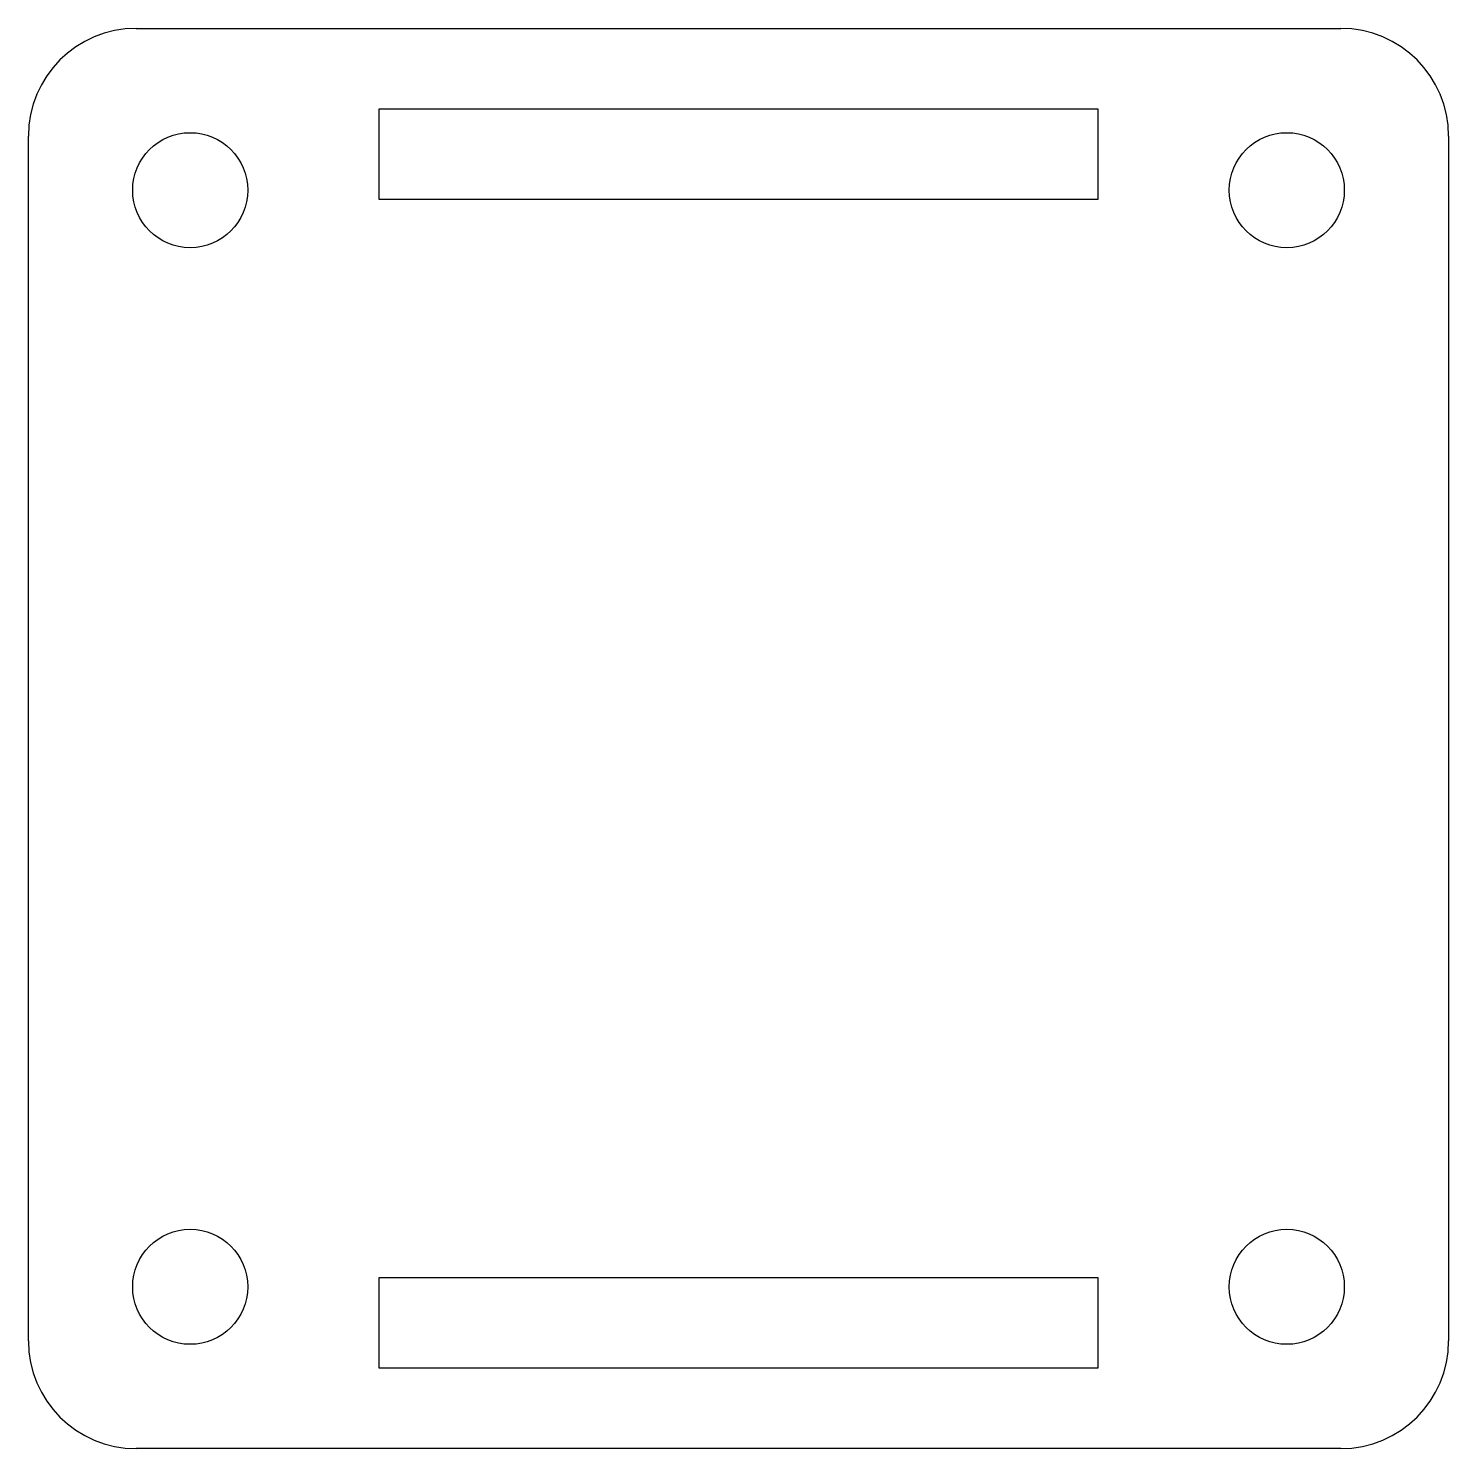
# Model space of a CAD drawing. Header units: millimetres. Extents: x -19.8 to 19.8, y -19.8 to 19.8.
import ezdxf

# ---------------------------------------------------------------- set-up
doc = ezdxf.new("R2010")
doc.units = ezdxf.units.MM
doc.layers.add('cut', color=7, linetype='Continuous')

msp = doc.modelspace()

# ---------------------------------------------------------------- linework, layer by layer
at = {"layer": 'cut'}
for p, q in [((-16.75, 19.75), (16.75, 19.75)), ((-10, 17.5), (-10, 15)), ((10, 17.5), (-10, 17.5)), ((10, 15), (10, 17.5)), ((-19.75, -16.75), (-19.75, 16.75)), ((19.75, 16.75), (19.75, -16.75)), ((-10, 15), (10, 15)), ((-10, -15), (-10, -17.5)), ((10, -15), (-10, -15)), ((10, -17.5), (10, -15)), ((-10, -17.5), (10, -17.5)), ((16.75, -19.75), (-16.75, -19.75))]:
    msp.add_line(p, q, dxfattribs=at)
for centre in [(-15.25, 15.25), (15.25, 15.25), (-15.25, -15.25), (15.25, -15.25)]:
    msp.add_circle(centre, 1.6, dxfattribs=at)
for centre, start, end in [((-16.75, 16.75), -270, -180), ((16.75, 16.75), 0, 90), ((-16.75, -16.75), 180, 270), ((16.75, -16.75), -450, -360)]:
    msp.add_arc(centre, 3, start, end, dxfattribs=at)

doc.saveas('drawing.dxf')
